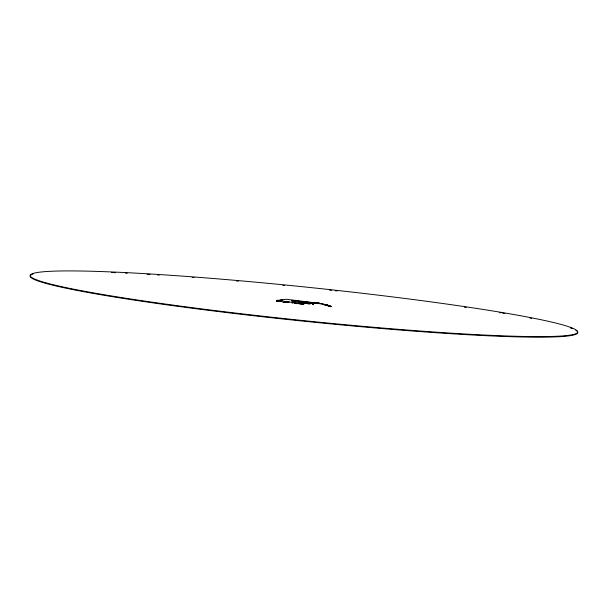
<?xml version="1.0" encoding="UTF-8"?>
<svg xmlns="http://www.w3.org/2000/svg" width="608" height="608" viewBox="0 0 608 608"><rect width="100%" height="100%" fill="white"/><g stroke="black" fill="none" stroke-linecap="round" stroke-linejoin="round"><path stroke-width="0.91" d="M276.306 301.302L278.228 300.952L276.579 301.211M280.022 300.002L286.284 299.273L316.51 303.012L314.374 302.86M276.458 300.344L282.667 300.116L281.337 300.056M278.783 300.907L277.674 300.99L280.919 300.838L289.142 301.94L284.62 301.667M277.962 300.968L279.308 300.876M297.54 303.521L306.386 303.514L300.785 303.088M301.051 303.088L289.332 302.085L282.872 302.358L285.008 302.526M280.106 300.854L278.768 300.854L281.983 300.93L280.653 300.838M294.128 300.922L291.46 300.838L298.148 301.082L305.543 302.358L299.197 301.5M295.746 300.952L292.524 300.907M288.359 301.857L285.684 301.773M294.409 300.93L296.552 301.028L293.634 300.762L296.818 301.158M304.441 302.427L301.507 302.176L313.667 303.453M294.941 300.937L296.271 300.99M302.83 302.29L303.901 302.336L302.571 302.275M315.962 302.951L313.568 302.799L321.807 303.559L328.837 305.626M301.735 302.351L298.019 301.933L302.541 302.389M301.203 302.328L302.799 302.412M299.873 303.916L303.856 304.266L298.285 303.605M313.827 302.83L314.898 302.898M312.071 303.415L309.419 303.149L311.539 303.62M315.438 302.936L313.302 302.769L314.632 302.883M298.543 303.62L294.302 303.24L295.625 303.453M279.589 300.884L281.709 301.18M307.8 301.644L306.478 301.484M291.954 302.989L293.018 303.118M297.479 303.696L295.359 303.415M305.505 302.541L319.55 303.65L327.195 305.269L330.288 306.485L325.88 305.018L331.071 306.774L328.753 305.824C334.385 307.473 321.343 303.916 326.146 305.178M310.088 303.977L307.45 303.62M307.709 303.658L309.031 303.84M307.618 302.693L308.932 302.951M327.514 305.269L326.207 304.927L331.178 306.151M327.773 305.3L329.088 305.581M327.256 305.208L328.305 305.49M329.346 305.794L328.046 305.398L329.088 305.733M325.204 304.403L326.504 304.806M575.844 330.319A275.264 16.804 5.9 0 1 300.101 320.811A275.264 16.804 5.9 0 1 33.052 273.965M111.652 272.49A275.264 16.804 5.9 0 1 115.68 272.665M125.415 273.129A275.264 16.804 5.9 0 1 127.239 273.22M147.151 274.322A275.264 16.804 5.9 0 1 150.092 274.497M157.502 274.96A275.264 16.804 5.9 0 1 159.304 275.082M192.128 277.385A275.264 16.804 5.9 0 1 194.058 277.529M236.459 280.995A275.264 16.804 5.9 0 1 238.382 281.162M282.773 285.289A275.264 16.804 5.9 0 1 284.673 285.479M329.658 290.145A275.264 16.804 5.9 0 1 331.52 290.343M335.228 290.753A275.264 16.804 5.9 0 1 337.121 290.958M464.428 307.146A275.264 16.804 5.9 0 1 466.176 307.405M499.373 312.603A275.264 16.804 5.9 0 1 501.076 312.884M502.763 313.166A275.264 16.804 5.9 0 1 504.792 313.508M529.94 318.045A275.264 16.804 5.9 0 1 531.612 318.364M570.258 327.803A275.264 16.804 5.9 0 1 572.523 328.677M318.106 303.073L317.034 303.004L319.428 303.187L318.106 303.073M312.451 304.312L313.515 304.433L312.451 304.312M326.139 305.041L322.453 304.258L326.139 305.041M312.793 302.655L311.471 302.434L312.793 302.655M329.794 306.219L330.82 306.622L329.794 306.219M160.74 303.407A275.15 16.796 5.9 0 0 577.6 332.394A275.15 16.796 5.9 0 0 173.66 275.5A275.15 16.796 5.9 0 0 160.74 303.407"/></g></svg>
